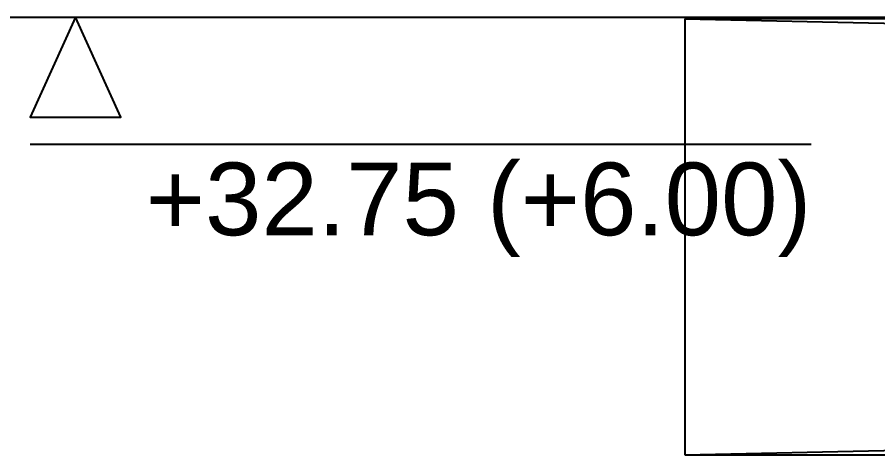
# Model space of a CAD drawing. Header units: centimetres. Extents: x 26200 to 152500, y -600 to 9300.
# Drawn here: x 129956 to 130193, y 5780 to 5900.4 of the extents above; entities that cross this region are included whole.
import ezdxf

# ---------------------------------------------------------------- set-up
doc = ezdxf.new("R2010")
doc.units = ezdxf.units.CM
doc.layers.add('ROTAS-KESIT-KANAL-UFLEME', color=20, linetype='Continuous')
doc.layers.add('ROTAS-MIMARI-KESIT', color=8, linetype='Continuous')
doc.styles.add('ROTAS', font='arial.ttf')

msp = doc.modelspace()

# ---------------------------------------------------------------- linework, layer by layer
at = {"layer": 'ROTAS-KESIT-KANAL-UFLEME'}
for p, q in [((130139.82, 5780), (135592.89, 5900)), ((130139.82, 5900), (135592.89, 5780))]:
    msp.add_line(p, q, dxfattribs=at)
msp.add_lwpolyline([(130139.82, 5780), (135592.89, 5780), (135592.89, 5900), (130139.82, 5900)], close=True, dxfattribs=at)
at = {"layer": 'ROTAS-MIMARI-KESIT', "elevation": 0}
for points in [[(129922.04, 5900.41), (131302.04, 5900.41)], [(130174.69, 5865.41), (129959.54, 5865.41)]]:
    msp.add_lwpolyline(points, dxfattribs=at)
msp.add_lwpolyline([(129972.04, 5900.41), (129959.54, 5872.91), (129984.54, 5872.91)], close=True, dxfattribs=at)

# ---------------------------------------------------------------- texts
at = {"layer": 'ROTAS-MIMARI-KESIT', "insert": (130174.69, 5860.41), "char_height": 20, "attachment_point": 3, "style": 'ROTAS'}
msp.add_mtext_dynamic_manual_height_columns('+32.75 (+6.00)', width=226.336, gutter_width=100, heights=[0], dxfattribs=at)

doc.saveas('drawing.dxf')
